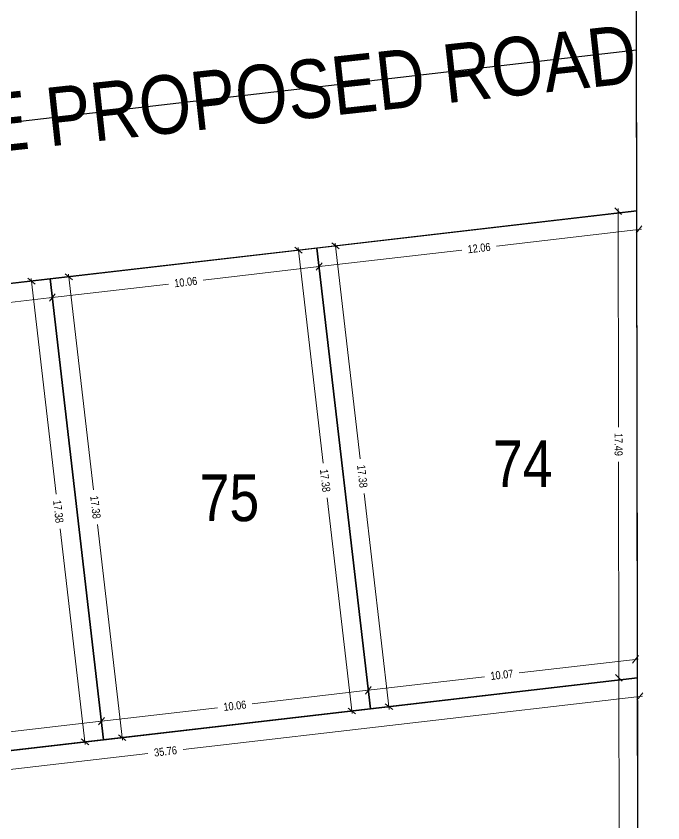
# Model space of a CAD drawing. Header units: millimetres. Extents: x 29397 to 29927, y 26123 to 26652.
# Drawn here: x 29794.37 to 29818.59, y 26183.83 to 26214.05 of the extents above; entities that cross this region are included whole.
import ezdxf
from ezdxf.enums import TextEntityAlignment as Align

# ---------------------------------------------------------------- set-up
doc = ezdxf.new("R2010")
doc.units = ezdxf.units.MM
doc.header["$LTSCALE"] = 0.3
doc.linetypes.add('CENTER', pattern=[0])
for name, color, linetype in [('_IndivSubPlot', 180, 'Continuous'), ('_IndivSubPlot_DIMENSION', 7, 'Continuous'), ('_InternalRoad', 3, 'Continuous'), ('_LandLord_Sub', 7, 'Continuous'), ('_Plot', 7, 'Continuous'), ('_SurveyNo', 8, 'Continuous')]:
    doc.layers.add(name, color=color, linetype=linetype)
doc.layers.add('_SideBoundary', color=1, linetype='Continuous', true_color=0xff0000)
doc.layers.get('0').off()
doc.styles.add('PreDCRFont', font='ARIALN.TTF')
doc.dimstyles.new('PDCR-PLOT-INT', dxfattribs={"dimtxt": 0.3, "dimasz": 0.25, "dimexe": 0.25, "dimexo": 0.25, "dimgap": 0.25, "dimtad": 0, "dimzin": 0, "dimdsep": 46, "dimtxsty": 'PreDCRFont', "dimblk": 'OBLIQUE', "dimcen": 0.5, "dimdle": 0.1, "dimadec": 0, "dimazin": 0, "dimtfac": 1, "dimtix": 1, "dimtofl": 0, "dimtmove": 1, "dimatfit": 1, "dimfxl": 1, "dimtolj": 1, "dimtzin": 0, "dimlwd": 15, "dimarcsym": 0})

# ---------------------------------------------------------------- blocks, each defined once
blk = doc.blocks.new('_Oblique')
at = {"color": 0, "linetype": 'ByBlock', "lineweight": -2}
blk.add_line((-0.5, -0.5), (0.5, 0.5), dxfattribs=at)
blk = doc.blocks.new('*D831')
at = {"layer": '_IndivSubPlot_DIMENSION', "color": 0, "lineweight": 15, "transparency": 16777216}
for p, q in [((29795.82, 26203.523), (29790.097, 26202.86)), ((29783.076, 26202.046), (29788.799, 26202.71))]:
    blk.add_line(p, q, dxfattribs=at)
at = {"layer": '_IndivSubPlot_DIMENSION', "color": 0, "lineweight": 15, "transparency": 16777216, "xscale": 0.25, "yscale": 0.25, "zscale": 0.25}
for p, rotation in [((29795.721, 26203.512), 6.611440715231494), ((29783.175, 26202.058), 186.6114407152315)]:
    blk.add_blockref('_Oblique', p, dxfattribs=dict(at, rotation=rotation))
at = {"layer": '_IndivSubPlot_DIMENSION', "color": 0, "lineweight": 15, "transparency": 16777216, "insert": (29789.448, 26202.785), "char_height": 0.3, "attachment_point": 5, "rotation": 6.6114, "style": 'PreDCRFont'}
blk.add_mtext('\\A1;12.63', dxfattribs=at)
blk = doc.blocks.new('*D898')
at = {"layer": '_IndivSubPlot_DIMENSION', "color": 0, "lineweight": 15, "transparency": 16777216}
for p, q in [((29797.66, 26187.65), (29790.447, 26186.814)), ((29781.935, 26185.827), (29789.149, 26186.663))]:
    blk.add_line(p, q, dxfattribs=at)
at = {"layer": '_IndivSubPlot_DIMENSION', "color": 0, "lineweight": 15, "transparency": 16777216, "xscale": 0.25, "yscale": 0.25, "zscale": 0.25}
for p, rotation in [((29797.561, 26187.638), 6.611440715213815), ((29782.035, 26185.839), 186.6114407152138)]:
    blk.add_blockref('_Oblique', p, dxfattribs=dict(at, rotation=rotation))
at = {"layer": '_IndivSubPlot_DIMENSION', "color": 0, "lineweight": 15, "transparency": 16777216, "insert": (29789.798, 26186.738), "char_height": 0.3, "attachment_point": 5, "rotation": 6.6114, "style": 'PreDCRFont'}
blk.add_mtext('\\A1;15.63', dxfattribs=at)
blk = doc.blocks.new('*D899')
at = {"layer": '_IndivSubPlot_DIMENSION', "color": 0, "lineweight": 15, "transparency": 16777216}
for p, q in [((29794.933, 26204.226), (29795.87, 26196.144)), ((29796.958, 26186.763), (29796.021, 26194.845))]:
    blk.add_line(p, q, dxfattribs=at)
at = {"layer": '_IndivSubPlot_DIMENSION', "color": 0, "lineweight": 15, "transparency": 16777216, "xscale": 0.25, "yscale": 0.25, "zscale": 0.25}
for p, rotation in [((29794.945, 26204.127), 96.61144071520214), ((29796.946, 26186.862), 276.6114407152021)]:
    blk.add_blockref('_Oblique', p, dxfattribs=dict(at, rotation=rotation))
at = {"layer": '_IndivSubPlot_DIMENSION', "color": 0, "lineweight": 15, "transparency": 16777216, "insert": (29795.945, 26195.494), "char_height": 0.3, "attachment_point": 5, "rotation": 276.6114, "style": 'PreDCRFont'}
blk.add_mtext('\\A1;17.38', dxfattribs=at)
blk = doc.blocks.new('*D900')
at = {"layer": '_IndivSubPlot_DIMENSION', "color": 0, "lineweight": 15, "transparency": 16777216}
for p, q in [((29817.821, 26188.577), (29800.619, 26186.583)), ((29782.097, 26184.436), (29799.298, 26186.43))]:
    blk.add_line(p, q, dxfattribs=at)
at = {"layer": '_IndivSubPlot_DIMENSION', "color": 0, "lineweight": 15, "transparency": 16777216, "xscale": 0.25, "yscale": 0.25, "zscale": 0.25}
for p, rotation in [((29817.722, 26188.566), 6.611440715218784), ((29782.196, 26184.448), 186.6114407152187)]:
    blk.add_blockref('_Oblique', p, dxfattribs=dict(at, rotation=rotation))
at = {"layer": '_IndivSubPlot_DIMENSION', "color": 0, "lineweight": 15, "transparency": 16777216, "insert": (29799.959, 26186.507), "char_height": 0.3, "attachment_point": 5, "rotation": 6.6114, "style": 'PreDCRFont'}
blk.add_mtext('\\A1;35.76', dxfattribs=at)
blk = doc.blocks.new('*D903')
at = {"layer": '_IndivSubPlot_DIMENSION', "color": 0, "lineweight": 15, "transparency": 16777216}
for p, q in [((29816.941, 26189.36), (29816.955, 26181.167)), ((29816.971, 26171.667), (29816.957, 26179.859))]:
    blk.add_line(p, q, dxfattribs=at)
at = {"layer": '_IndivSubPlot_DIMENSION', "color": 0, "lineweight": 15, "transparency": 16777216, "xscale": 0.25, "yscale": 0.25, "zscale": 0.25}
for p, rotation in [((29816.941, 26189.26), 90.09640088458004), ((29816.971, 26171.767), 270.0964008845801)]:
    blk.add_blockref('_Oblique', p, dxfattribs=dict(at, rotation=rotation))
at = {"layer": '_IndivSubPlot_DIMENSION', "color": 0, "lineweight": 15, "transparency": 16777216, "insert": (29816.956, 26180.513), "char_height": 0.3, "attachment_point": 5, "rotation": 270.0964, "style": 'PreDCRFont'}
blk.add_mtext('\\A1;17.49', dxfattribs=at)
blk = doc.blocks.new('*D904')
at = {"layer": '_IndivSubPlot_DIMENSION', "color": 0, "lineweight": 15, "transparency": 16777216}
for p, q in [((29817.792, 26206.07), (29812.352, 26205.44)), ((29805.615, 26204.659), (29811.054, 26205.289))]:
    blk.add_line(p, q, dxfattribs=at)
at = {"layer": '_IndivSubPlot_DIMENSION', "color": 0, "lineweight": 15, "transparency": 16777216, "xscale": 0.25, "yscale": 0.25, "zscale": 0.25}
for p, rotation in [((29817.692, 26206.059), 6.611440715233333), ((29805.714, 26204.67), 186.6114407152333)]:
    blk.add_blockref('_Oblique', p, dxfattribs=dict(at, rotation=rotation))
at = {"layer": '_IndivSubPlot_DIMENSION', "color": 0, "lineweight": 15, "transparency": 16777216, "insert": (29811.703, 26205.364), "char_height": 0.3, "attachment_point": 5, "rotation": 6.6114, "style": 'PreDCRFont'}
blk.add_mtext('\\A1;12.06', dxfattribs=at)
blk = doc.blocks.new('*D905')
at = {"layer": '_IndivSubPlot_DIMENSION', "color": 0, "lineweight": 15, "transparency": 16777216}
for p, q in [((29806.317, 26205.545), (29807.254, 26197.463)), ((29808.341, 26188.082), (29807.405, 26196.164))]:
    blk.add_line(p, q, dxfattribs=at)
at = {"layer": '_IndivSubPlot_DIMENSION', "color": 0, "lineweight": 15, "transparency": 16777216, "xscale": 0.25, "yscale": 0.25, "zscale": 0.25}
for p, rotation in [((29806.329, 26205.446), 96.6114407152154), ((29808.33, 26188.182), 276.6114407152154)]:
    blk.add_blockref('_Oblique', p, dxfattribs=dict(at, rotation=rotation))
at = {"layer": '_IndivSubPlot_DIMENSION', "color": 0, "lineweight": 15, "transparency": 16777216, "insert": (29807.329, 26196.814), "char_height": 0.3, "attachment_point": 5, "rotation": 276.6114, "style": 'PreDCRFont'}
blk.add_mtext('\\A1;17.38', dxfattribs=at)
blk = doc.blocks.new('*D906')
at = {"layer": '_IndivSubPlot_DIMENSION', "color": 0, "lineweight": 15, "transparency": 16777216}
for p, q in [((29817.66, 26189.968), (29813.206, 26189.452)), ((29807.455, 26188.785), (29811.908, 26189.301))]:
    blk.add_line(p, q, dxfattribs=at)
at = {"layer": '_IndivSubPlot_DIMENSION', "color": 0, "lineweight": 15, "transparency": 16777216, "xscale": 0.25, "yscale": 0.25, "zscale": 0.25}
for p, rotation in [((29817.561, 26189.956), 6.611440715208981), ((29807.554, 26188.796), 186.611440715209)]:
    blk.add_blockref('_Oblique', p, dxfattribs=dict(at, rotation=rotation))
at = {"layer": '_IndivSubPlot_DIMENSION', "color": 0, "lineweight": 15, "transparency": 16777216, "insert": (29812.557, 26189.376), "char_height": 0.3, "attachment_point": 5, "rotation": 6.6114, "style": 'PreDCRFont'}
blk.add_mtext('\\A1;10.07', dxfattribs=at)
blk = doc.blocks.new('*D907')
at = {"layer": '_IndivSubPlot_DIMENSION', "color": 0, "lineweight": 15, "transparency": 16777216}
for p, q in [((29816.912, 26206.853), (29816.925, 26198.66)), ((29816.941, 26189.16), (29816.928, 26197.352))]:
    blk.add_line(p, q, dxfattribs=at)
at = {"layer": '_IndivSubPlot_DIMENSION', "color": 0, "lineweight": 15, "transparency": 16777216, "xscale": 0.25, "yscale": 0.25, "zscale": 0.25}
for p, rotation in [((29816.912, 26206.753), 90.09640088459201), ((29816.941, 26189.26), 270.096400884592)]:
    blk.add_blockref('_Oblique', p, dxfattribs=dict(at, rotation=rotation))
at = {"layer": '_IndivSubPlot_DIMENSION', "color": 0, "lineweight": 15, "transparency": 16777216, "insert": (29816.926, 26198.006), "char_height": 0.3, "attachment_point": 5, "rotation": 270.0964, "style": 'PreDCRFont'}
blk.add_mtext('\\A1;17.49', dxfattribs=at)
blk = doc.blocks.new('*D908')
at = {"layer": '_IndivSubPlot_DIMENSION', "color": 0, "lineweight": 15, "transparency": 16777216}
for p, q in [((29805.813, 26204.682), (29801.367, 26204.166)), ((29795.622, 26203.5), (29800.068, 26204.016))]:
    blk.add_line(p, q, dxfattribs=at)
at = {"layer": '_IndivSubPlot_DIMENSION', "color": 0, "lineweight": 15, "transparency": 16777216, "xscale": 0.25, "yscale": 0.25, "zscale": 0.25}
for p, rotation in [((29805.714, 26204.67), 6.611440715217904), ((29795.721, 26203.512), 186.6114407152179)]:
    blk.add_blockref('_Oblique', p, dxfattribs=dict(at, rotation=rotation))
at = {"layer": '_IndivSubPlot_DIMENSION', "color": 0, "lineweight": 15, "transparency": 16777216, "insert": (29800.717, 26204.091), "char_height": 0.3, "attachment_point": 5, "rotation": 6.6114, "style": 'PreDCRFont'}
blk.add_mtext('\\A1;10.06', dxfattribs=at)
blk = doc.blocks.new('*D909')
at = {"layer": '_IndivSubPlot_DIMENSION', "color": 0, "lineweight": 15, "transparency": 16777216}
for p, q in [((29796.324, 26204.387), (29797.261, 26196.305)), ((29798.348, 26186.924), (29797.411, 26195.006))]:
    blk.add_line(p, q, dxfattribs=at)
at = {"layer": '_IndivSubPlot_DIMENSION', "color": 0, "lineweight": 15, "transparency": 16777216, "xscale": 0.25, "yscale": 0.25, "zscale": 0.25}
for p, rotation in [((29796.336, 26204.288), 96.61144071520208), ((29798.337, 26187.023), 276.611440715202)]:
    blk.add_blockref('_Oblique', p, dxfattribs=dict(at, rotation=rotation))
at = {"layer": '_IndivSubPlot_DIMENSION', "color": 0, "lineweight": 15, "transparency": 16777216, "insert": (29797.336, 26195.656), "char_height": 0.3, "attachment_point": 5, "rotation": 276.6114, "style": 'PreDCRFont'}
blk.add_mtext('\\A1;17.38', dxfattribs=at)
blk = doc.blocks.new('*D910')
at = {"layer": '_IndivSubPlot_DIMENSION', "color": 0, "lineweight": 15, "transparency": 16777216}
for p, q in [((29807.653, 26188.808), (29803.206, 26188.293)), ((29797.461, 26187.627), (29801.908, 26188.142))]:
    blk.add_line(p, q, dxfattribs=at)
at = {"layer": '_IndivSubPlot_DIMENSION', "color": 0, "lineweight": 15, "transparency": 16777216, "xscale": 0.25, "yscale": 0.25, "zscale": 0.25}
for p, rotation in [((29807.554, 26188.796), 6.611440715236105), ((29797.561, 26187.638), 186.6114407152361)]:
    blk.add_blockref('_Oblique', p, dxfattribs=dict(at, rotation=rotation))
at = {"layer": '_IndivSubPlot_DIMENSION', "color": 0, "lineweight": 15, "transparency": 16777216, "insert": (29802.557, 26188.217), "char_height": 0.3, "attachment_point": 5, "rotation": 6.6114, "style": 'PreDCRFont'}
blk.add_mtext('\\A1;10.06', dxfattribs=at)
blk = doc.blocks.new('*D911')
at = {"layer": '_IndivSubPlot_DIMENSION', "color": 0, "lineweight": 15, "transparency": 16777216}
for p, q in [((29804.927, 26205.384), (29805.863, 26197.302)), ((29806.951, 26187.921), (29806.014, 26196.003))]:
    blk.add_line(p, q, dxfattribs=at)
at = {"layer": '_IndivSubPlot_DIMENSION', "color": 0, "lineweight": 15, "transparency": 16777216, "xscale": 0.25, "yscale": 0.25, "zscale": 0.25}
for p, rotation in [((29804.938, 26205.285), 96.6114407152154), ((29806.939, 26188.021), 276.6114407152154)]:
    blk.add_blockref('_Oblique', p, dxfattribs=dict(at, rotation=rotation))
at = {"layer": '_IndivSubPlot_DIMENSION', "color": 0, "lineweight": 15, "transparency": 16777216, "insert": (29805.939, 26196.653), "char_height": 0.3, "attachment_point": 5, "rotation": 276.6114, "style": 'PreDCRFont'}
blk.add_mtext('\\A1;17.38', dxfattribs=at)

msp = doc.modelspace()

# ---------------------------------------------------------------- linework, layer by layer
at = {"layer": '_IndivSubPlot'}
for points in [[(29817.612, 26206.754), (29805.633, 26205.366), (29807.634, 26188.101), (29817.641, 26189.261)], [(29805.633, 26205.366), (29795.64, 26204.207), (29797.641, 26186.943), (29807.634, 26188.101)], [(29817.641, 26189.261), (29782.115, 26185.143), (29784.116, 26167.879), (29817.671, 26171.768)]]:
    msp.add_lwpolyline(points, close=True, dxfattribs=at)
msp.add_lwpolyline([(29782.115, 26185.143), (29797.641, 26186.943), (29795.64, 26204.207), (29783.094, 26202.753)], dxfattribs=at)
at = {"layer": '_InternalRoad'}
msp.add_lwpolyline([(29817.591, 26218.832), (29778.733, 26214.328), (29780.114, 26202.408), (29817.612, 26206.754)], close=True, dxfattribs=at)
at = {"layer": '_InternalRoad', "linetype": 'CENTER'}
msp.add_lwpolyline([(29779.423, 26208.368), (29817.602, 26212.793)], dxfattribs=at)
at = {"layer": '_LandLord_Sub'}
msp.add_lwpolyline([(29817.589, 26220.061), (29735.299, 26220.012), (29742.042, 26161.836), (29817.719, 26142.727)], close=True, dxfattribs=at)
at = {"layer": '_Plot'}
msp.add_lwpolyline([(29721.705, 26345.62), (29716.939, 26398.244), (29591.151, 26394.888), (29591.151, 26445.805), (29584.662, 26520.159), (29573.003, 26515.725), (29579.151, 26445.283), (29579.151, 26394.568), (29561.044, 26394.085), (29560.61, 26388.782), (29448.945, 26388.782), (29451.917, 26301.216), (29538.129, 26293.912), (29726.668, 26294.483), (29742.042, 26161.836), (29817.719, 26142.727), (29817.589, 26220.061), (29828.251, 26220.067), (29825.18, 26310.138), (29725.503, 26306.48)], close=True, dxfattribs=at)
at = {"layer": '_SideBoundary'}
msp.add_lwpolyline([(29817.719, 26142.727), (29817.671, 26171.768), (29817.641, 26189.261), (29817.612, 26206.754), (29817.589, 26220.061), (29828.251, 26220.067), (29825.18, 26310.138), (29725.503, 26306.48), (29724.32, 26318.676), (29723.344, 26328.733), (29722.368, 26338.79), (29721.412, 26348.848), (29720.502, 26358.905), (29719.591, 26368.962), (29718.68, 26379.019), (29716.939, 26398.244), (29591.151, 26394.888), (29591.151, 26445.805), (29584.662, 26520.159), (29845.479, 26519.783), (29846.58, 26129.803), (29817.719, 26142.727)], close=True, dxfattribs=at)
at = {"layer": '_SurveyNo'}
msp.add_lwpolyline([(29817.589, 26220.061), (29735.299, 26220.012), (29742.042, 26161.836), (29817.719, 26142.727)], close=True, dxfattribs=at)

# ---------------------------------------------------------------- texts
at = {"layer": '_IndivSubPlot', "lineweight": 30, "style": 'PreDCRFont'}
for s, p in [('74', (29813.342, 26197.282)), ('75', (29802.356, 26196.008))]:
    msp.add_text(s, height=1.75, dxfattribs=at).set_placement(p, align=Align.MIDDLE_CENTER)
at = {"layer": '_InternalRoad', "lineweight": 30, "style": 'PreDCRFont'}
msp.add_text('    12 Mts. WIDE PROPOSED ROAD', height=2.19456, rotation=6.2146, dxfattribs=at).set_placement((29776.724, 26207.113))

# ---------------------------------------------------------------- dimensions: what is measured, and where the dimension line sits
at = {"layer": '_IndivSubPlot_DIMENSION', "lineweight": 15}
for p1, p2, text, picture, middle in [((29816.941, 26189.26), (29816.912, 26206.753), '17.49', '*D907', (29816.926, 26198.006)), ((29817.692, 26206.059), (29805.714, 26204.67), '12.06', '*D904', (29811.703, 26205.364)), ((29806.329, 26205.446), (29808.33, 26188.182), '17.38', '*D905', (29807.329, 26196.814)), ((29806.939, 26188.021), (29804.938, 26205.285), '17.38', '*D911', (29805.939, 26196.653)), ((29805.714, 26204.67), (29795.721, 26203.512), '10.06', '*D908', (29800.717, 26204.091)), ((29796.946, 26186.862), (29794.945, 26204.127), '17.38', '*D899', (29795.945, 26195.494)), ((29796.336, 26204.288), (29798.337, 26187.023), '17.38', '*D909', (29797.336, 26195.656)), ((29795.721, 26203.512), (29783.175, 26202.058), '12.63', '*D831', (29789.448, 26202.785)), ((29807.554, 26188.796), (29817.561, 26189.956), '10.07', '*D906', (29812.557, 26189.376)), ((29816.971, 26171.767), (29816.941, 26189.26), '17.49', '*D903', (29816.956, 26180.513)), ((29797.561, 26187.638), (29807.554, 26188.796), '10.06', '*D910', (29802.557, 26188.217)), ((29817.722, 26188.566), (29782.196, 26184.448), '35.76', '*D900', (29799.959, 26186.507)), ((29782.035, 26185.839), (29797.561, 26187.638), '15.63', '*D898', (29789.798, 26186.738))]:
    dim = msp.add_aligned_dim(p1=p1, p2=p2, distance=0, text=text, dimstyle='PDCR-PLOT-INT', dxfattribs=at)
    dim.commit()
    dim.dimension.update_dxf_attribs({"geometry": picture, "text_midpoint": middle})

doc.saveas('drawing.dxf')
